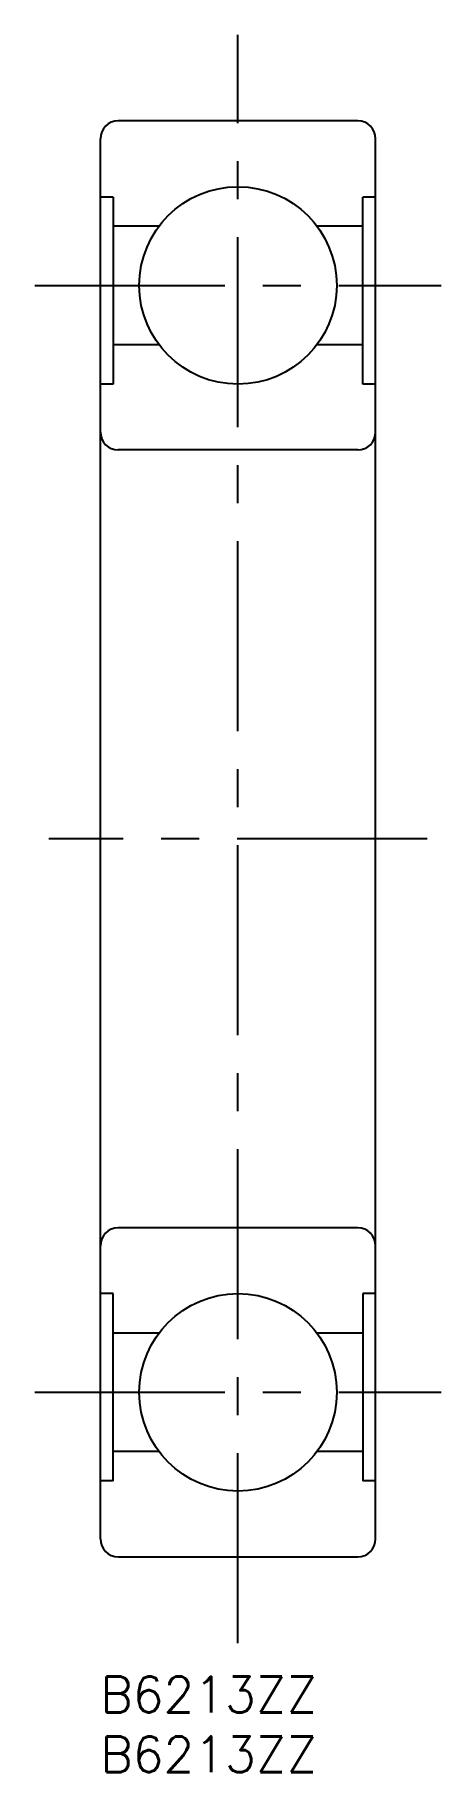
# Model space of a CAD drawing. Extents: x -5 to 28, y -8 to 137.
import ezdxf

# ---------------------------------------------------------------- set-up
doc = ezdxf.new("R2010")
doc.units = 0
doc.header["$LTSCALE"] = 0.5
doc.linetypes.add('CENTER', pattern=[50.8, 31.75, -6.35, 6.35, -6.35])
for name, color, linetype in [('MSM_CENTER', 1, 'CENTER'), ('MSM_CONTINUOUS', 7, 'CONTINUOUS'), ('MSM_PART_NUMBER', 7, 'CONTINUOUS')]:
    doc.layers.add(name, color=color, linetype=linetype)
doc.styles.get("Standard").update_dxf_attribs({"font": 'txt.shx', "height": 3, "bigfont": 'bigfont.shx'})

msp = doc.modelspace()

# ---------------------------------------------------------------- linework, layer by layer
at = {"layer": 'MSM_CENTER'}
for p, q in [((11.5, 2.8), (11.5, 137.2)), ((-5.48, 116.25), (28.48, 116.25)), ((27.31, 70), (-4.31, 70)), ((-5.48, 23.75), (28.48, 23.75))]:
    msp.add_line(p, q, dxfattribs=at)
at = {"layer": 'MSM_CONTINUOUS'}
for p, q in [((21.5, 130), (1.5, 130)), ((0, 11.5), (0, 128.5)), ((23, 11.5), (23, 128.5)), ((1.06, 123.64), (0, 123.64)), ((1.06, 123.64), (1.06, 108)), ((23, 123.64), (21.94, 123.64)), ((21.94, 108), (21.94, 123.64)), ((4.9, 121.2), (1.06, 121.2)), ((21.94, 121.2), (18.1, 121.2)), ((4.9, 111.3), (1.06, 111.3)), ((21.94, 111.3), (18.1, 111.3)), ((1.06, 108), (0, 108)), ((23, 108), (21.94, 108)), ((21.5, 102.5), (1.5, 102.5)), ((21.5, 37.5), (1.5, 37.5)), ((1.06, 32), (0, 32)), ((1.06, 16.36), (1.06, 32)), ((23, 32), (21.94, 32)), ((21.94, 32), (21.94, 16.36)), ((4.9, 28.7), (1.06, 28.7)), ((21.94, 28.7), (18.1, 28.7)), ((4.9, 18.8), (1.06, 18.8)), ((21.94, 18.8), (18.1, 18.8)), ((1.06, 16.36), (0, 16.36)), ((23, 16.36), (21.94, 16.36)), ((1.5, 10), (21.5, 10))]:
    msp.add_line(p, q, dxfattribs=at)
for centre in [(11.5, 116.25), (11.5, 23.75)]:
    msp.add_circle(centre, 8.25, dxfattribs=at)
for centre, start, end in [((1.5, 128.5), 90, 180), ((21.5, 128.5), 0, 90), ((1.5, 104), 180, 270), ((21.5, 104), 270, 0), ((1.5, 36), 90, 180), ((21.5, 36), 360, 90), ((1.5, 11.5), 180, 270), ((21.5, 11.5), 270, 0)]:
    msp.add_arc(centre, 1.5, start, end, dxfattribs=at)

# ---------------------------------------------------------------- texts
at = {"layer": 'MSM_PART_NUMBER'}
for p in [(0, -3), (0, -8)]:
    msp.add_text('B6213ZZ', height=3, dxfattribs=at).set_placement(p)

doc.saveas('drawing.dxf')
